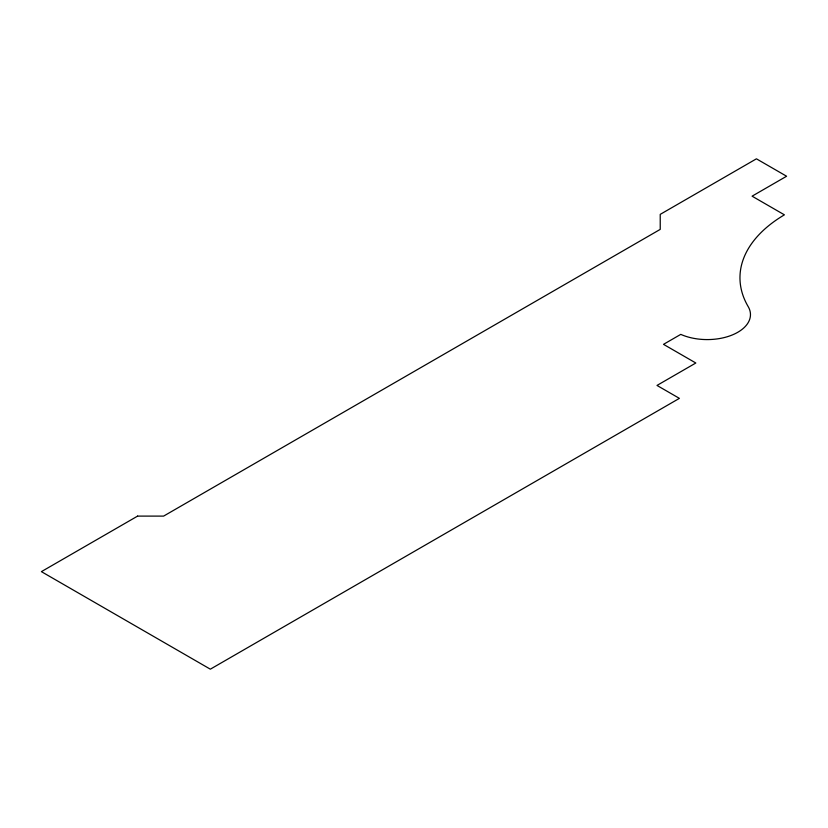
<?xml version="1.0" encoding="UTF-8"?>
<svg xmlns="http://www.w3.org/2000/svg" width="828" height="828" viewBox="0 0 828 828"><rect width="100%" height="100%" fill="white"/><g stroke="black" fill="none" stroke-linecap="round" stroke-linejoin="round"><path stroke-width="1.24" d="M137.603 516.103L41.4 571.641L210.333 669.179L679.395 398.361L656.997 385.434L695.83 363.006L663.507 344.344L680.771 334.377A43.263 24.975 0 0 0 732.501 334.874A43.263 24.975 0 0 0 748.057 306.391A155.912 90.014 0 0 1 784.406 214.835L752.083 196.174L786.6 176.24L756.43 158.821L660.226 214.369L660.226 229.387L163.613 516.103L137.603 516.103"/></g></svg>
